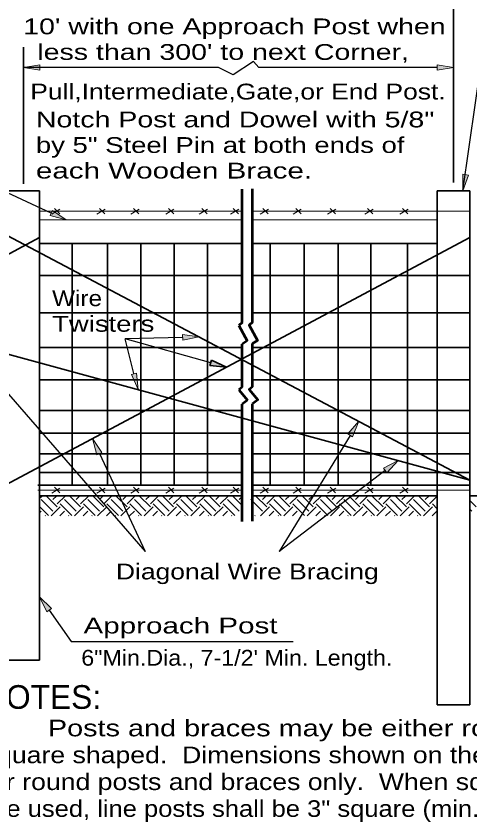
# Model space of a CAD drawing. Extents: x 35.7 to 71, y 36.4 to 58.4.
# Drawn here: x 64.59 to 68.03, y 49.12 to 55.24 of the extents above; entities that cross this region are included whole.
import ezdxf

# ---------------------------------------------------------------- set-up
doc = ezdxf.new("R2010")
doc.units = 0
doc.header["$LTSCALE"] = 0.048
for name, color, linetype, lineweight in [('1', 7, 'Continuous', 35), ('3', 7, 'Continuous', 13), ('4', 7, 'Continuous', 35), ('5', 7, 'Continuous', 25)]:
    doc.layers.add(name, color=color, linetype=linetype, lineweight=lineweight)

msp = doc.modelspace()

# ---------------------------------------------------------------- hatches: boundary and pattern name
at = {"layer": '3'}
for points in [[(64.76783, 54.87483), (64.76783, 54.83317), (64.64283, 54.854), (64.64283, 54.854)], [(67.78567, 54.87483), (67.78567, 54.83317), (67.91067, 54.854), (67.91067, 54.854)], [(68.023, 54.03742), (67.98192, 54.04475), (67.98083, 53.918), (67.98083, 53.918)], [(64.86358, 53.76708), (64.84608, 53.72925), (64.96833, 53.69583), (64.96833, 53.69583)], [(65.852, 52.82517), (65.85317, 52.78358), (65.9775, 52.80783), (65.9775, 52.80783)], [(66.07158, 52.63175), (66.06042, 52.59158), (66.18642, 52.57817), (66.18642, 52.57817)], [(65.50333, 52.53342), (65.463, 52.52325), (65.51408, 52.40725), (65.51408, 52.40725)], [(67.10758, 52.07058), (67.14317, 52.04883), (67.1905, 52.16633), (67.1905, 52.16633)], [(65.20117, 51.91275), (65.23892, 51.93042), (65.16692, 52.03475), (65.16692, 52.03475)], [(67.37725, 51.80942), (67.40258, 51.77633), (67.48917, 51.86883), (67.48917, 51.86883)], [(64.82125, 50.71967), (64.85533, 50.74367), (64.76633, 50.83392), (64.76633, 50.83392)]]:
    msp.add_hatch(color=256, dxfattribs=at).paths.add_polyline_path(points)

# ---------------------------------------------------------------- linework, layer by layer
at = {"layer": '1'}
for p, q in [((67.91067, 53.9805), (67.91067, 55.72742)), ((64.76633, 53.918), (64.51933, 53.918)), ((64.76633, 50.35242), (64.76633, 53.918)), ((68.03417, 53.918), (67.78717, 53.918)), ((67.78717, 53.918), (67.78717, 51.60283)), ((68.03417, 50.01242), (68.03417, 53.918)), ((63.1165, 52.68367), (64.76633, 53.56308)), ((64.50567, 51.68225), (68.03417, 53.56308)), ((64.51933, 53.57892), (68.03417, 51.72033)), ((66.30533, 53.51708), (64.76633, 53.51708)), ((65.0145, 51.68092), (65.0145, 53.51708)), ((65.283, 51.68092), (65.283, 53.51708)), ((65.536, 51.68092), (65.536, 53.51708)), ((65.789, 51.68092), (65.789, 53.51708)), ((66.042, 51.68092), (66.042, 53.51708)), ((67.78717, 53.51708), (66.38433, 53.51708)), ((66.51708, 51.68092), (66.51708, 53.51708)), ((66.77525, 51.68092), (66.77525, 53.51708)), ((67.03342, 51.68092), (67.03342, 53.51708)), ((67.28125, 51.68092), (67.28125, 53.51708)), ((67.56008, 51.68092), (67.56008, 53.51708)), ((66.30533, 53.27333), (64.76633, 53.27333)), ((68.03417, 53.27333), (66.38433, 53.27333)), ((63.1165, 53.06083), (68.03417, 51.72033)), ((66.30533, 52.99167), (64.76633, 52.99167)), ((68.03417, 52.99167), (66.38433, 52.99167)), ((66.30533, 52.72633), (64.76633, 52.72633)), ((68.03417, 52.72633), (66.38433, 52.72633)), ((66.30533, 52.48258), (64.76633, 52.48258)), ((68.03417, 52.48258), (66.38433, 52.48258)), ((66.30533, 52.24967), (64.76633, 52.24967)), ((68.03417, 52.24967), (66.38433, 52.24967)), ((66.30533, 52.07633), (64.76633, 52.07633)), ((68.03417, 52.07633), (66.38433, 52.07633)), ((66.30533, 51.91925), (64.76633, 51.91925)), ((68.03417, 51.91925), (66.38433, 51.91925)), ((66.30533, 51.77842), (64.76633, 51.77842)), ((68.03417, 51.77842), (66.38433, 51.77842)), ((66.30533, 51.68092), (64.75267, 51.68092)), ((68.03417, 51.68092), (66.38433, 51.68092)), ((64.76633, 51.58167), (64.78567, 51.601)), ((64.90033, 51.51675), (64.81617, 51.601)), ((64.86725, 51.572), (64.89617, 51.601)), ((64.90033, 51.53892), (64.9625, 51.601)), ((65.07717, 51.51675), (64.99292, 51.601)), ((65.044, 51.572), (65.073, 51.601)), ((65.07717, 51.53892), (65.13925, 51.601)), ((65.25392, 51.51675), (65.16975, 51.601)), ((65.22075, 51.572), (65.24975, 51.601)), ((65.25392, 51.53892), (65.316, 51.601)), ((65.43067, 51.51675), (65.3465, 51.601)), ((65.39758, 51.572), (65.4265, 51.601)), ((65.43067, 51.53892), (65.49283, 51.601)), ((65.6075, 51.51675), (65.52325, 51.601)), ((65.57433, 51.572), (65.60325, 51.601)), ((65.6075, 51.53892), (65.66958, 51.601)), ((65.78425, 51.51675), (65.70008, 51.601)), ((65.75108, 51.572), (65.78008, 51.601)), ((65.78425, 51.53892), (65.84633, 51.601)), ((65.961, 51.51675), (65.87683, 51.601)), ((65.92792, 51.572), (65.95683, 51.601)), ((65.961, 51.53892), (66.02317, 51.601)), ((66.13783, 51.51675), (66.05358, 51.601)), ((66.10467, 51.572), (66.13358, 51.601)), ((66.13783, 51.53892), (66.19992, 51.601)), ((66.30208, 51.52925), (66.23033, 51.601)), ((66.49133, 51.51675), (66.40717, 51.601)), ((66.45825, 51.572), (66.48717, 51.601)), ((66.49133, 51.53892), (66.5535, 51.601)), ((66.66817, 51.51675), (66.58392, 51.601)), ((66.635, 51.572), (66.66392, 51.601)), ((66.66817, 51.53892), (66.73025, 51.601)), ((66.84492, 51.51675), (66.76067, 51.601)), ((66.81175, 51.572), (66.84075, 51.601)), ((66.84492, 51.53892), (66.907, 51.601)), ((67.02167, 51.51675), (66.9375, 51.601)), ((67.02167, 51.51675), (66.9375, 51.601)), ((66.9885, 51.572), (67.0175, 51.601)), ((67.02167, 51.53892), (67.08383, 51.601)), ((67.1985, 51.51675), (67.11425, 51.601)), ((67.16533, 51.572), (67.19425, 51.601)), ((67.1985, 51.53892), (67.26058, 51.601)), ((67.37525, 51.51675), (67.291, 51.601)), ((67.34208, 51.572), (67.37108, 51.601)), ((67.37525, 51.53892), (67.43733, 51.601)), ((67.552, 51.51675), (67.46783, 51.601)), ((67.51883, 51.572), (67.54783, 51.601)), ((67.552, 51.53892), (67.61417, 51.601)), ((67.72883, 51.51675), (67.64458, 51.601)), ((67.69567, 51.572), (67.72458, 51.601)), ((67.78717, 51.601), (67.78717, 50.01242)), ((64.86725, 51.48367), (64.77883, 51.572)), ((65.01083, 51.4505), (64.9225, 51.53892)), ((65.044, 51.48367), (64.95558, 51.572)), ((65.18767, 51.4505), (65.09925, 51.53892)), ((65.22075, 51.48367), (65.13242, 51.572)), ((65.36442, 51.4505), (65.276, 51.53892)), ((65.39758, 51.48367), (65.30917, 51.572)), ((65.54117, 51.4505), (65.45283, 51.53892)), ((65.57433, 51.48367), (65.48592, 51.572)), ((65.718, 51.4505), (65.62958, 51.53892)), ((65.75108, 51.48367), (65.66275, 51.572)), ((65.89475, 51.4505), (65.80633, 51.53892)), ((65.92792, 51.48367), (65.8395, 51.572)), ((66.0715, 51.4505), (65.98308, 51.53892)), ((66.10467, 51.48367), (66.01625, 51.572)), ((66.24825, 51.4505), (66.15992, 51.53892)), ((66.28142, 51.48367), (66.19308, 51.572)), ((66.28142, 51.572), (66.30567, 51.59625)), ((66.45825, 51.48367), (66.38717, 51.55467)), ((66.60183, 51.4505), (66.51342, 51.53892)), ((66.635, 51.48367), (66.54658, 51.572)), ((66.77858, 51.4505), (66.69025, 51.53892)), ((66.81175, 51.48367), (66.72342, 51.572)), ((66.95542, 51.4505), (66.867, 51.53892)), ((66.9885, 51.48367), (66.90017, 51.572)), ((67.13217, 51.4505), (67.04375, 51.53892)), ((67.16533, 51.48367), (67.07692, 51.572)), ((67.30892, 51.4505), (67.22058, 51.53892)), ((67.34208, 51.48367), (67.25367, 51.572)), ((67.48575, 51.4505), (67.39733, 51.53892)), ((67.51883, 51.48367), (67.4305, 51.572)), ((67.6625, 51.4505), (67.57408, 51.53892)), ((67.69567, 51.48367), (67.60725, 51.572)), ((67.72883, 51.53892), (67.78717, 51.59725)), ((67.78717, 51.50267), (67.75092, 51.53892)), ((67.78717, 51.56892), (67.784, 51.572)), ((68.08233, 51.51675), (68.03417, 51.565)), ((64.83408, 51.4505), (64.76633, 51.51825)), ((64.76633, 51.47117), (64.77883, 51.48367)), ((64.8535, 51.44783), (64.9225, 51.51675)), ((64.91983, 51.44783), (64.95558, 51.48367)), ((65.03025, 51.44783), (65.09925, 51.51675)), ((65.09658, 51.44783), (65.13242, 51.48367)), ((65.20708, 51.44783), (65.276, 51.51675)), ((65.27333, 51.44783), (65.30917, 51.48367)), ((65.38383, 51.44783), (65.45283, 51.51675)), ((65.45017, 51.44783), (65.48592, 51.48367)), ((65.56058, 51.44783), (65.62958, 51.51675)), ((65.62692, 51.44783), (65.66275, 51.48367)), ((65.73742, 51.44783), (65.80633, 51.51675)), ((65.80367, 51.44783), (65.8395, 51.48367)), ((65.91417, 51.44783), (65.98308, 51.51675)), ((65.9805, 51.44783), (66.01625, 51.48367)), ((65.9805, 51.44783), (66.01625, 51.48367)), ((66.09092, 51.44783), (66.15992, 51.51675)), ((66.15725, 51.44783), (66.19308, 51.48367)), ((66.4445, 51.44783), (66.51342, 51.51675)), ((66.51083, 51.44783), (66.54658, 51.48367)), ((66.62125, 51.44783), (66.69025, 51.51675)), ((66.68758, 51.44783), (66.72342, 51.48367)), ((66.79808, 51.44783), (66.867, 51.51675)), ((66.86433, 51.44783), (66.90017, 51.48367)), ((66.97483, 51.44783), (67.04375, 51.51675)), ((67.04108, 51.44783), (67.07692, 51.48367)), ((67.15158, 51.44783), (67.22058, 51.51675)), ((67.21792, 51.44783), (67.25367, 51.48367)), ((67.32842, 51.44783), (67.39733, 51.51675)), ((67.39467, 51.44783), (67.4305, 51.48367)), ((67.50517, 51.44783), (67.57408, 51.51675)), ((67.57142, 51.44783), (67.60725, 51.48367)), ((67.68192, 51.44783), (67.75092, 51.51675)), ((67.74825, 51.44783), (67.784, 51.48367)), ((68.04917, 51.48367), (68.03417, 51.49875)), ((64.80933, 51.44783), (64.812, 51.4505)), ((64.98608, 51.44783), (64.98875, 51.4505)), ((65.16283, 51.44783), (65.1655, 51.4505)), ((65.33967, 51.44783), (65.34233, 51.4505)), ((65.51642, 51.44783), (65.51908, 51.4505)), ((65.69317, 51.44783), (65.69583, 51.4505)), ((65.87, 51.44783), (65.87267, 51.4505)), ((66.04675, 51.44783), (66.04942, 51.4505)), ((66.2235, 51.44783), (66.22617, 51.4505)), ((66.40033, 51.44783), (66.403, 51.4505)), ((66.57708, 51.44783), (66.57975, 51.4505)), ((66.75383, 51.44783), (66.7565, 51.4505)), ((66.93067, 51.44783), (66.93333, 51.4505)), ((67.10742, 51.44783), (67.11008, 51.4505)), ((67.28417, 51.44783), (67.28683, 51.4505)), ((67.461, 51.44783), (67.46367, 51.4505)), ((67.63775, 51.44783), (67.64042, 51.4505)), ((67.63775, 51.44783), (67.64042, 51.4505)), ((64.51933, 50.35242), (64.76633, 50.35242)), ((67.78717, 50.01242), (68.03417, 50.01242))]:
    msp.add_line(p, q, dxfattribs=at)
at = {"layer": '1', "lineweight": 53}
for p, q in [((66.30533, 52.91642), (66.30533, 53.92875)), ((66.38433, 52.91958), (66.38433, 53.93192)), ((66.30533, 52.91642), (66.28025, 52.89342)), ((66.28025, 52.89342), (66.3425, 52.77708)), ((66.3425, 52.77708), (66.30533, 52.7535)), ((66.30533, 52.42608), (66.30533, 52.7535)), ((66.38433, 52.42925), (66.38433, 52.75667)), ((66.30533, 52.42608), (66.28025, 52.40592)), ((66.28025, 52.40592), (66.34558, 52.32625)), ((66.34558, 52.32625), (66.30533, 52.29675)), ((66.30533, 51.40475), (66.30533, 52.29675)), ((66.38433, 51.40792), (66.38433, 52.29992))]:
    msp.add_line(p, q, dxfattribs=at)
at = {"layer": '1', "lineweight": 13}
for p, q in [((66.30533, 53.76183), (64.76633, 53.76183)), ((64.85825, 53.73958), (64.92108, 53.77792)), ((64.91908, 53.74175), (64.8785, 53.78425)), ((65.20108, 53.73958), (65.264, 53.77792)), ((65.26192, 53.74175), (65.22142, 53.78425)), ((65.45858, 53.73958), (65.5215, 53.77792)), ((65.51942, 53.74175), (65.47892, 53.78425)), ((65.72417, 53.73958), (65.78708, 53.77792)), ((65.785, 53.74175), (65.7445, 53.78425)), ((65.97767, 53.73958), (66.0405, 53.77792)), ((66.0385, 53.74175), (65.99792, 53.78425)), ((66.21692, 53.73958), (66.27975, 53.77792)), ((66.27775, 53.74175), (66.23717, 53.78425)), ((68.03417, 53.76183), (66.38433, 53.76183)), ((66.44192, 53.73958), (66.50475, 53.77792)), ((66.50275, 53.74175), (66.46225, 53.78425)), ((66.69133, 53.73958), (66.75417, 53.77792)), ((66.75217, 53.74175), (66.71158, 53.78425)), ((66.95283, 53.73958), (67.01575, 53.77792)), ((67.01367, 53.74175), (66.97317, 53.78425)), ((67.23667, 53.73958), (67.29958, 53.77792)), ((67.2975, 53.74175), (67.257, 53.78425)), ((67.50233, 53.73958), (67.56517, 53.77792)), ((67.56317, 53.74175), (67.52258, 53.78425)), ((66.30533, 53.69583), (64.76633, 53.69583)), ((67.78717, 53.69583), (66.38433, 53.69583)), ((64.91908, 51.62292), (64.8785, 51.6655)), ((65.26192, 51.62292), (65.22142, 51.6655)), ((65.51942, 51.62292), (65.47892, 51.6655)), ((65.785, 51.62292), (65.7445, 51.6655)), ((66.0385, 51.62292), (65.99792, 51.6655)), ((66.27775, 51.62292), (66.23717, 51.6655)), ((66.50275, 51.62292), (66.46225, 51.6655)), ((66.75217, 51.62292), (66.71158, 51.6655)), ((67.01367, 51.62292), (66.97317, 51.6655)), ((67.2975, 51.62292), (67.257, 51.6655)), ((67.56317, 51.62292), (67.52258, 51.6655)), ((66.30533, 51.643), (64.75267, 51.643)), ((64.85825, 51.62083), (64.92108, 51.65917)), ((65.20108, 51.62083), (65.264, 51.65917)), ((65.45858, 51.62083), (65.5215, 51.65917)), ((65.72417, 51.62083), (65.78708, 51.65917)), ((65.97767, 51.62083), (66.0405, 51.65917)), ((66.21692, 51.62083), (66.27975, 51.65917)), ((68.03417, 51.643), (66.38433, 51.643)), ((66.44192, 51.62083), (66.50475, 51.65917)), ((66.69133, 51.62083), (66.75417, 51.65917)), ((66.95283, 51.62083), (67.01575, 51.65917)), ((67.23667, 51.62083), (67.29958, 51.65917)), ((67.50233, 51.62083), (67.56517, 51.65917)), ((66.37067, 51.57117), (66.36983, 51.572))]:
    msp.add_line(p, q, dxfattribs=at)
at = {"layer": '1', "lineweight": 53}
for points in [[(66.38433, 52.91958), (66.35925, 52.89658), (66.4215, 52.78025), (66.38433, 52.75667)], [(66.38433, 52.42925), (66.35925, 52.40908), (66.4245, 52.32942), (66.38433, 52.29992)]]:
    msp.add_lwpolyline(points, dxfattribs=at)
at = {"layer": '3', "lineweight": 35}
msp.add_line((64.64283, 53.97108), (64.64283, 55.00792), dxfattribs=at)
at = {"layer": '3', "lineweight": 25}
for p, q in [((67.78567, 54.854), (66.43108, 54.854)), ((64.85483, 53.74817), (64.12317, 54.08575)), ((63.97908, 53.00542), (65.56917, 51.17742)), ((65.85258, 52.80433), (65.41592, 52.79233)), ((66.066, 52.61167), (65.41592, 52.79233)), ((65.48317, 52.52842), (65.41592, 52.79233)), ((67.12533, 52.05975), (66.58625, 51.17742)), ((65.22, 51.92158), (65.56917, 51.17742)), ((67.38992, 51.79283), (66.58625, 51.17742))]:
    msp.add_line(p, q, dxfattribs=at)
for points in [[(67.98083, 53.918), (68.26958, 55.92442), (68.40175, 55.92442)], [(66.43108, 54.854), (66.39133, 54.89867), (66.23617, 54.79758), (66.12433, 54.854), (64.64283, 54.854)], [(64.83825, 50.73167), (65.00525, 50.49442), (66.69175, 50.49442)]]:
    msp.add_lwpolyline(points, dxfattribs=at)
at = {"layer": '3'}
for points in [[(64.76783, 54.87483), (64.76783, 54.83317), (64.64283, 54.854), (64.64283, 54.854)], [(67.78567, 54.87483), (67.78567, 54.83317), (67.91067, 54.854), (67.91067, 54.854)], [(68.023, 54.03742), (67.98192, 54.04475), (67.98083, 53.918), (67.98083, 53.918)], [(64.86358, 53.76708), (64.84608, 53.72925), (64.96833, 53.69583), (64.96833, 53.69583)], [(65.852, 52.82517), (65.85317, 52.78358), (65.9775, 52.80783), (65.9775, 52.80783)], [(65.50333, 52.53342), (65.463, 52.52325), (65.51408, 52.40725), (65.51408, 52.40725)], [(67.10758, 52.07058), (67.14317, 52.04883), (67.1905, 52.16633), (67.1905, 52.16633)], [(65.20117, 51.91275), (65.23892, 51.93042), (65.16692, 52.03475), (65.16692, 52.03475)], [(67.37725, 51.80942), (67.40258, 51.77633), (67.48917, 51.86883), (67.48917, 51.86883)], [(64.82125, 50.71967), (64.85533, 50.74367), (64.76633, 50.83392), (64.76633, 50.83392)]]:
    msp.add_lwpolyline(points, close=True, dxfattribs=at)
at = {"layer": '3', "lineweight": 35}
msp.add_lwpolyline([(66.07158, 52.63175), (66.06042, 52.59158), (66.18642, 52.57817), (66.18642, 52.57817)], close=True, dxfattribs=at)
at = {"layer": '4'}
for p, q in [((66.30558, 51.601), (64.76633, 51.601)), ((67.78717, 51.601), (66.3845, 51.601)), ((69.25342, 51.601), (68.03417, 51.601))]:
    msp.add_line(p, q, dxfattribs=at)
at = {"layer": '5', "lineweight": 35}
msp.add_line((67.91067, 53.918), (67.91075, 53.918), dxfattribs=at)
at = {"layer": '5'}
for p, q in [((68.03417, 53.918), (68.03425, 53.918)), ((68.03417, 53.76183), (68.03425, 53.76183)), ((68.03417, 53.563), (68.03425, 53.563)), ((68.03417, 53.27333), (68.03425, 53.27333)), ((68.03417, 53.27325), (68.03425, 53.27325)), ((68.03417, 52.99167), (68.03425, 52.99167)), ((68.03417, 52.99167), (68.03425, 52.99167)), ((68.03417, 52.72633), (68.03425, 52.72633)), ((68.03417, 52.72633), (68.03425, 52.72633)), ((68.03417, 52.48258), (68.03425, 52.48258)), ((68.03417, 52.48258), (68.03425, 52.48258)), ((68.03417, 52.24967), (68.03425, 52.24967)), ((68.03417, 52.24967), (68.03425, 52.24967)), ((68.03417, 52.07633), (68.03425, 52.07633)), ((68.03417, 52.07633), (68.03425, 52.07633)), ((68.03417, 51.91925), (68.03425, 51.91925)), ((68.03417, 51.91925), (68.03425, 51.91925)), ((68.03417, 51.77842), (68.03425, 51.77842)), ((68.03417, 51.77842), (68.03425, 51.77842)), ((68.03417, 51.643), (68.03425, 51.643))]:
    msp.add_line(p, q, dxfattribs=at)
at = {"layer": '5', "lineweight": 13}
msp.add_line((68.03417, 51.68092), (68.03425, 51.68092), dxfattribs=at)

# ---------------------------------------------------------------- texts
at = {"layer": '3'}
for s, height, width, p in [("10' with one Approach Post when", 0.12, 1.35, (64.64183, 55.10642)), ("less than 300' to next Corner,", 0.12, 1.35, (64.74883, 54.91208)), ('Pull,Intermediate,Gate,or End Post.', 0.12, 1.25, (64.69533, 54.61117)), ('Notch Post and Dowel with 5/8"', 0.12, 1.35, (64.73817, 54.39942)), ('by 5" Steel Pin at both ends of', 0.12, 1.3, (64.73817, 54.20517)), ('each Wooden Brace.', 0.12, 1.4, (64.73817, 54.01083)), ('Wire', 0.12, 1.15, (64.86133, 53.04125)), ('Twisters', 0.12, 1.3, (64.86133, 52.84692)), ('Diagonal Wire Bracing', 0.12, 1.25, (65.34625, 50.96542)), ('Approach Post', 0.12, 1.4, (65.09975, 50.55467)), ('6"Min.Dia., 7-1/2\' Min. Length.', 0.12, 1.1, (65.08283, 50.31025)), ('        Posts and braces may be either round or', 0.126, 1.3, (64.34208, 49.77358)), ('square shaped.  Dimensions shown on the Plans are', 0.126, 1.2, (64.34208, 49.56958)), ('for round posts and braces only.  When square posts', 0.126, 1.2, (64.34208, 49.36558)), ('are used, line posts shall be 3" square (min.); braces 4"', 0.126, 1.15, (64.34208, 49.16158))]:
    msp.add_text(s, height=height, dxfattribs=dict(at, width=width)).set_placement(p)
msp.add_text('NOTES:', height=0.18, dxfattribs=at).set_placement((64.33717, 49.98233))

doc.saveas('drawing.dxf')
